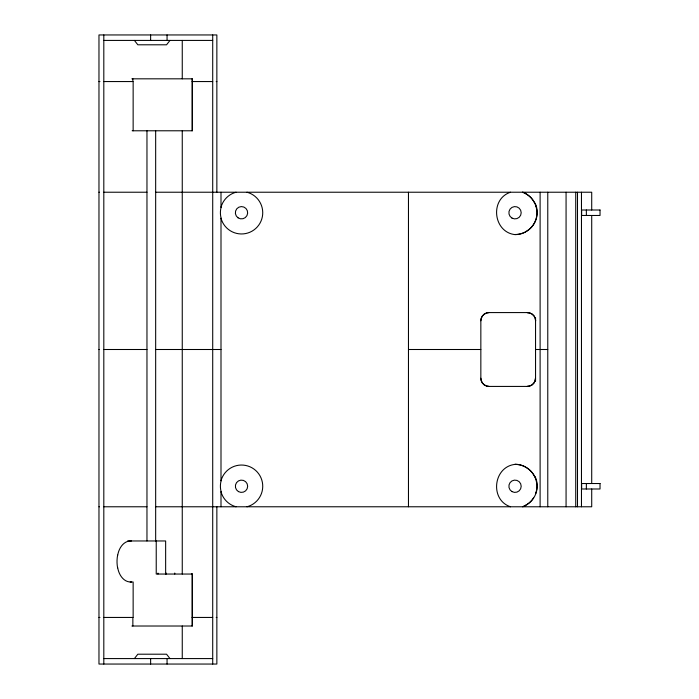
<?xml version="1.0" encoding="UTF-8"?>
<svg xmlns="http://www.w3.org/2000/svg" width="699" height="699" viewBox="0 0 699 699"><rect width="100%" height="100%" fill="white"/><g stroke="black" fill="none" stroke-linecap="round" stroke-linejoin="round"><path stroke-width="1.05" d="M157.991 574.045L157.991 573.093M166.187 574.045L166.187 573.066M174.759 574.045L174.759 573.031M117.729 555.181C118.795 548.339 123.671 540.406 131.499 540.965M169.979 40.42L166.554 44.797L137.834 44.797L134.418 40.42M134.418 658.58L137.834 654.203L166.554 654.203L169.979 658.58M525.43 231.998L524.364 232.531M525.43 505.517L522.651 506.775A21.879 21.879 0 0 0 533.625 497.802M510.523 192.225C489.615 198.988 493.144 232.199 515.032 234.619A21.879 21.879 0 0 0 522.651 192.225M131.499 581.996C123.671 582.547 118.795 574.613 117.729 567.771M103.81 40.42L212.714 40.42M131.893 78.821L192.461 78.821L192.461 130.783L132.146 130.783M98.97 81.556L99.94 81.556M103.81 81.556L133.142 81.556L133.142 130.783M192.076 81.556L212.714 81.556M216.201 81.556L216.856 81.556M98.97 192.225L99.407 192.225M103.81 192.225L146.965 192.225M155.667 192.225L591.712 192.225L591.712 210.006M535.548 378.22A8.205 8.205 0 0 1 527.343 386.425L489.047 386.425A8.205 8.205 0 0 1 480.842 378.22L480.842 320.78A8.205 8.196 -90 0 1 489.047 312.584L527.343 312.575A8.205 8.205 0 0 1 535.548 320.78M98.97 349.5L99.407 349.5M103.81 349.5L146.965 349.5M155.667 349.5L220.998 349.5M408.461 349.5L480.842 349.5M535.548 349.5L547.771 349.5M98.97 506.775L99.407 506.775M103.81 506.775L146.965 506.775M155.667 506.775L591.712 506.775L591.712 488.994M127.62 540.965L165.646 540.965L165.646 574.045M130.206 581.996L133.142 581.996L133.142 617.444L103.81 617.444M98.97 617.444L99.94 617.444M192.076 617.444L212.714 617.444M216.201 617.444L216.856 617.444M131.893 626.016L192.461 626.016L192.461 574.045L156.227 574.045L156.227 540.965M103.81 658.58L212.714 658.58M510.523 506.775C489.615 500.012 493.144 466.801 515.032 464.381A21.879 21.879 0 0 1 535.696 493.468M591.712 215.475L591.712 483.525M586.356 210.006L586.356 215.475M586.356 483.525L586.356 488.994M581.472 192.225L581.472 506.775M577.488 192.225L577.488 506.775M575.731 192.225L575.731 506.775M566.068 192.225L566.068 506.775M547.771 192.225L547.771 506.775M540.109 192.225L540.109 506.775M535.548 205.558L535.548 206.668M535.548 317.958L535.548 381.042M535.548 492.332L535.548 493.442M408.461 192.225L408.461 506.775M220.998 192.225L220.998 207.288A21.223 21.223 0 0 1 236.061 192.225M220.998 506.775L220.998 491.712A21.223 21.223 0 0 0 236.061 506.775M216.856 192.225L216.856 34.95L98.97 34.95L98.97 664.05L216.856 664.05L216.856 506.775M212.714 34.95L212.714 664.05M192.076 78.821L192.076 130.783M192.076 574.045L192.076 626.016M191.814 573.512L191.814 574.045M182.256 40.42L182.256 78.821M182.256 130.783L182.256 574.045M182.256 626.016L182.256 658.58M167.061 34.95L167.061 40.42M167.061 658.58L167.061 664.05M155.667 130.783L155.667 540.965M150.626 34.95L150.626 40.42M150.626 658.58L150.626 664.05M146.965 130.783L146.965 540.965M132.862 78.821L132.862 81.556M132.862 617.444L132.862 626.016M103.81 34.95L103.81 664.05M117.615 567.859A17.816 9.297 -89.8 0 1 117.642 555.12M246.965 192.225A21.223 21.223 0 0 1 262.658 214.576A21.223 21.223 0 0 1 243.348 233.885A21.223 21.223 0 0 1 220.998 218.193L220.998 480.807A21.223 21.223 0 0 1 243.348 465.115A21.223 21.223 0 0 1 262.658 484.424A21.223 21.223 0 0 1 246.965 506.775M527.352 312.768A8.161 8.004 -67.9 0 1 535.679 320.78M535.443 378.22A8.161 7.785 90 0 1 527.352 386.259M489.047 386.416A8.205 8.187 82.7 0 1 480.842 378.22M480.842 320.78A8.205 8.205 0 0 1 489.047 312.575M221.102 218.167A21.468 21.381 75.1 0 1 221.085 207.306M221.102 491.685A21.468 21.381 75.1 0 1 221.085 480.833M515.041 464.232A22.141 21.957 -53.4 0 1 525.456 466.949M525.421 467.028A22.316 22.045 -45.8 0 1 534.884 476.91M535.172 476.762A21.468 21.049 -77.5 0 1 525.36 505.377M522.669 192.173A22.176 21.861 -31.8 0 1 525.456 193.44M525.421 193.501A22.316 22.045 -45.8 0 1 534.884 203.383M535.172 203.243A21.468 21.049 -77.5 0 1 525.36 231.85M524.337 232.47A22.123 21.783 28.9 0 1 515.032 234.514M600.03 210.006L581.638 210.006L581.638 215.475L600.03 215.475L600.03 210.006M600.03 483.525L581.638 483.525L581.638 488.994L600.03 488.994L600.03 483.525M511.956 218.071A6.151 6.151 0 0 0 521.192 212.741A6.151 6.151 0 0 0 511.956 207.411A6.151 6.151 0 0 0 511.956 218.071M238.062 217.835A6.151 6.151 0 0 0 247.647 213.178A6.151 6.151 0 0 0 238.822 207.201A6.151 6.151 0 0 0 238.062 217.835M511.956 491.589A6.151 6.151 0 0 0 521.192 486.259A6.151 6.151 0 0 0 511.956 480.929A6.151 6.151 0 0 0 511.956 491.589M238.438 491.589A6.151 6.151 0 0 0 247.664 486.259A6.151 6.151 0 0 0 238.438 480.929A6.151 6.151 0 0 0 238.438 491.589"/></g></svg>
